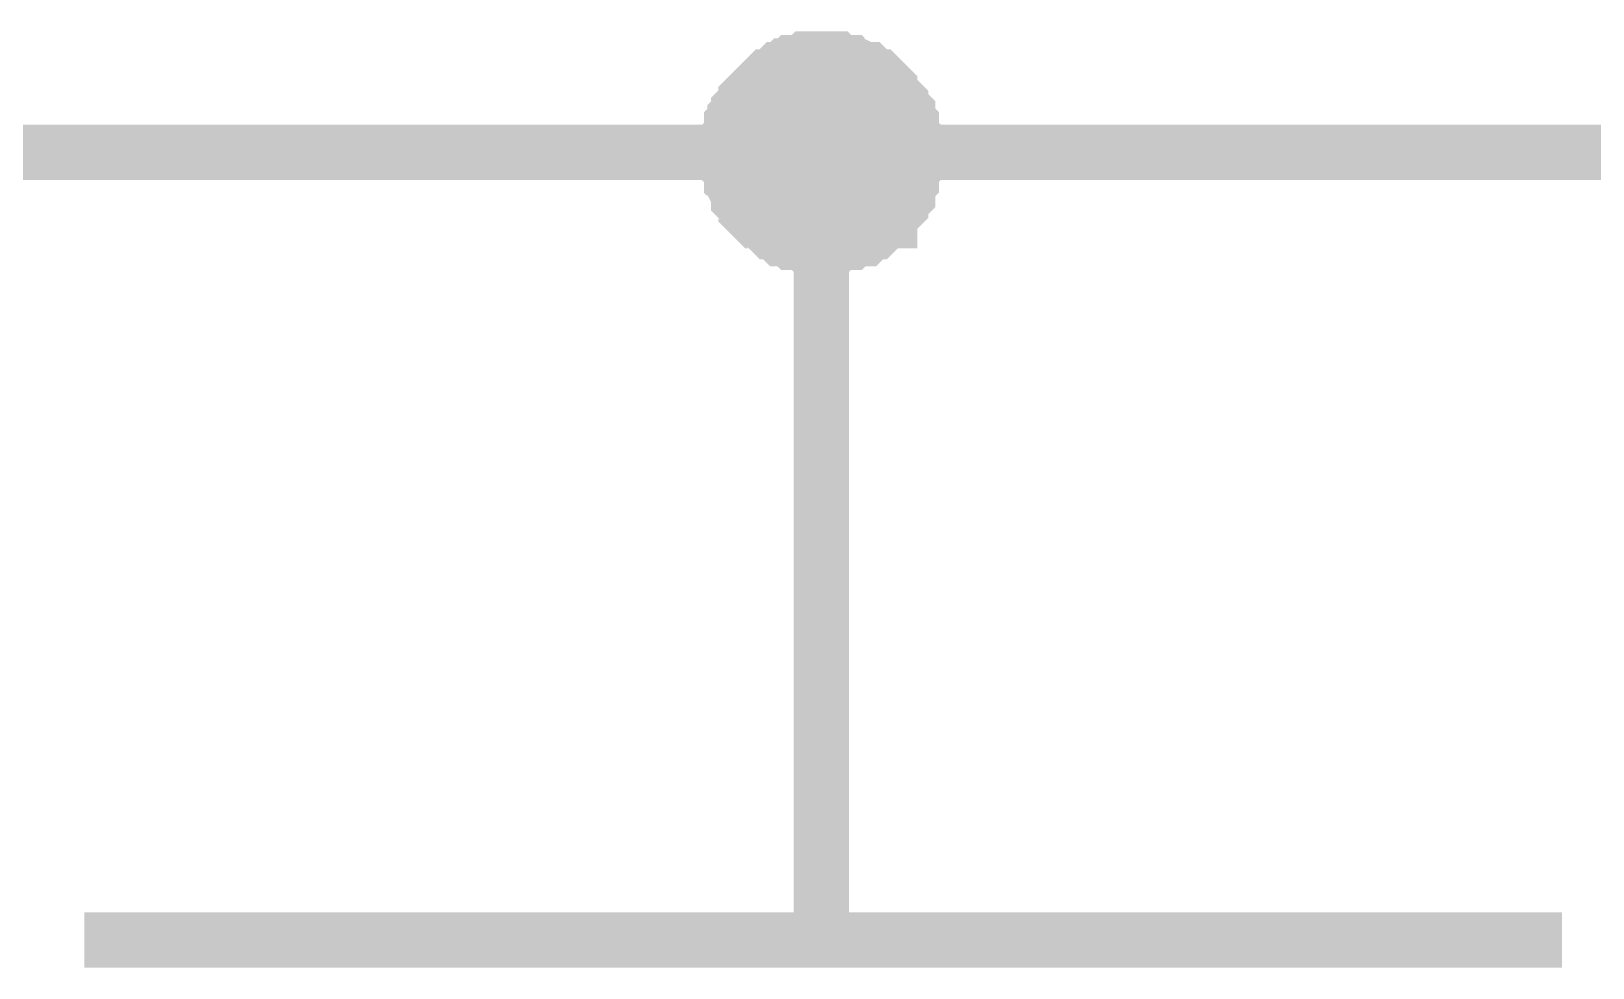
# Model space of a CAD drawing. Header units: millimetres. Extents: x 0 to 567, y 0 to 399.
# Drawn here: x 203.25 to 211.7, y 98.09 to 103.15 of the extents above; entities that cross this region are included whole.
import ezdxf

# ---------------------------------------------------------------- set-up
doc = ezdxf.new("R2010")
doc.units = ezdxf.units.MM
doc.layers.add('Sheet', color=255, linetype='Continuous')

msp = doc.modelspace()

# ---------------------------------------------------------------- linework, layer by layer
at = {"layer": 'Sheet'}
for points, const_width in [([(207.0195, 102.4967), (207.0195, 102.5162), (207.0195, 102.5551), (207.0195, 102.5746), (207.039, 102.594), (207.039, 102.6135), (207.039, 102.6524), (207.0584, 102.6718), (207.0584, 102.6913), (207.0779, 102.7108), (207.0779, 102.7302), (207.0973, 102.7497), (207.1168, 102.7691), (207.1168, 102.7886), (207.1362, 102.808), (207.1557, 102.8275), (207.1751, 102.8469), (207.1946, 102.8664), (207.214, 102.8859), (207.2335, 102.9053), (207.2529, 102.9053), (207.2724, 102.9248), (207.2918, 102.9442), (207.3113, 102.9442), (207.3307, 102.9637), (207.3502, 102.9637), (207.3696, 102.9831), (207.4085, 102.9831), (207.428, 102.9831), (207.4474, 103.0026), (207.4669, 103.0026), (207.5058, 103.0026), (207.5252, 103.0026)], 0.2997), ([(207.0195, 102.4967), (207.0195, 102.5162), (207.0195, 102.5551), (207.0195, 102.5746), (207.039, 102.594), (207.039, 102.6135), (207.039, 102.6524), (207.0584, 102.6718), (207.0584, 102.6913), (207.0779, 102.7108), (207.0779, 102.7302), (207.0973, 102.7497), (207.1168, 102.7691), (207.1168, 102.7886), (207.1362, 102.808), (207.1557, 102.8275), (207.1751, 102.8469), (207.1946, 102.8664), (207.214, 102.8859), (207.2335, 102.9053), (207.2529, 102.9053), (207.2724, 102.9248), (207.2918, 102.9442), (207.3113, 102.9442), (207.3307, 102.9637), (207.3502, 102.9637), (207.3696, 102.9831), (207.4085, 102.9831), (207.428, 102.9831), (207.4474, 103.0026), (207.4669, 103.0026), (207.5058, 103.0026), (207.5252, 103.0026)], 0.2997), ([(207.0195, 102.4967), (207.0195, 102.5162), (207.0195, 102.5551), (207.0195, 102.5746), (207.039, 102.594), (207.039, 102.6135), (207.039, 102.6524), (207.0584, 102.6718), (207.0584, 102.6913), (207.0779, 102.7108), (207.0779, 102.7302), (207.0973, 102.7497), (207.1168, 102.7691), (207.1168, 102.7886), (207.1362, 102.808), (207.1557, 102.8275), (207.1751, 102.8469), (207.1946, 102.8664), (207.214, 102.8859), (207.2335, 102.9053), (207.2529, 102.9053), (207.2724, 102.9248), (207.2918, 102.9442), (207.3113, 102.9442), (207.3307, 102.9637), (207.3502, 102.9637), (207.3696, 102.9831), (207.4085, 102.9831), (207.428, 102.9831), (207.4474, 103.0026), (207.4669, 103.0026), (207.5058, 103.0026), (207.5252, 103.0026)], 0.2997), ([(207.0195, 102.4967), (207.0195, 102.5162), (207.0195, 102.5551), (207.0195, 102.5746), (207.039, 102.594), (207.039, 102.6135), (207.039, 102.6524), (207.0584, 102.6718), (207.0584, 102.6913), (207.0779, 102.7108), (207.0779, 102.7302), (207.0973, 102.7497), (207.1168, 102.7691), (207.1168, 102.7886), (207.1362, 102.808), (207.1557, 102.8275), (207.1751, 102.8469), (207.1946, 102.8664), (207.214, 102.8859), (207.2335, 102.9053), (207.2529, 102.9053), (207.2724, 102.9248), (207.2918, 102.9442), (207.3113, 102.9442), (207.3307, 102.9637), (207.3502, 102.9637), (207.3696, 102.9831), (207.4085, 102.9831), (207.428, 102.9831), (207.4474, 103.0026), (207.4669, 103.0026), (207.5058, 103.0026), (207.5252, 103.0026)], 0.2997), ([(207.0195, 102.4967), (207.0195, 102.5162), (207.0195, 102.5551), (207.0195, 102.5746), (207.039, 102.594), (207.039, 102.6135), (207.039, 102.6524), (207.0584, 102.6718), (207.0584, 102.6913), (207.0779, 102.7108), (207.0779, 102.7302), (207.0973, 102.7497), (207.1168, 102.7691), (207.1168, 102.7886), (207.1362, 102.808), (207.1557, 102.8275), (207.1751, 102.8469), (207.1946, 102.8664), (207.214, 102.8859), (207.2335, 102.9053), (207.2529, 102.9053), (207.2724, 102.9248), (207.2918, 102.9442), (207.3113, 102.9442), (207.3307, 102.9637), (207.3502, 102.9637), (207.3696, 102.9831), (207.4085, 102.9831), (207.428, 102.9831), (207.4474, 103.0026), (207.4669, 103.0026), (207.5058, 103.0026), (207.5252, 103.0026)], 0.2997), ([(207.5252, 103.0026), (207.5252, 103.0026)], 0.2997), ([(207.5252, 103.0026), (207.5447, 103.0026), (207.5836, 103.0026), (207.603, 103.0026), (207.6225, 102.9831), (207.6614, 102.9831), (207.6808, 102.9831), (207.7003, 102.9637), (207.7198, 102.9637), (207.7587, 102.9442), (207.7781, 102.9442), (207.7976, 102.9248), (207.817, 102.9053), (207.8365, 102.9053), (207.8559, 102.8859), (207.8754, 102.8664), (207.8948, 102.8469), (207.8948, 102.8275), (207.9143, 102.808), (207.9337, 102.7886), (207.9532, 102.7691), (207.9532, 102.7497), (207.9726, 102.7302), (207.9921, 102.7108), (207.9921, 102.6913), (207.9921, 102.6718), (208.0115, 102.6524), (208.0115, 102.6135), (208.0115, 102.594), (208.031, 102.5746), (208.031, 102.5551), (208.031, 102.5162), (208.031, 102.4967)], 0.2997), ([(207.5252, 103.0026), (207.5252, 103.0026)], 0.2997), ([(207.5252, 103.0026), (207.5447, 103.0026), (207.5836, 103.0026), (207.603, 103.0026), (207.6225, 102.9831), (207.6614, 102.9831), (207.6808, 102.9831), (207.7003, 102.9637), (207.7198, 102.9637), (207.7587, 102.9442), (207.7781, 102.9442), (207.7976, 102.9248), (207.817, 102.9053), (207.8365, 102.9053), (207.8559, 102.8859), (207.8754, 102.8664), (207.8948, 102.8469), (207.8948, 102.8275), (207.9143, 102.808), (207.9337, 102.7886), (207.9532, 102.7691), (207.9532, 102.7497), (207.9726, 102.7302), (207.9921, 102.7108), (207.9921, 102.6913), (207.9921, 102.6718), (208.0115, 102.6524), (208.0115, 102.6135), (208.0115, 102.594), (208.031, 102.5746), (208.031, 102.5551), (208.031, 102.5162), (208.031, 102.4967)], 0.2997), ([(207.5252, 103.0026), (207.5252, 103.0026)], 0.2997), ([(207.5252, 103.0026), (207.5447, 103.0026), (207.5836, 103.0026), (207.603, 103.0026), (207.6225, 102.9831), (207.6614, 102.9831), (207.6808, 102.9831), (207.7003, 102.9637), (207.7198, 102.9637), (207.7587, 102.9442), (207.7781, 102.9442), (207.7976, 102.9248), (207.817, 102.9053), (207.8365, 102.9053), (207.8559, 102.8859), (207.8754, 102.8664), (207.8948, 102.8469), (207.8948, 102.8275), (207.9143, 102.808), (207.9337, 102.7886), (207.9532, 102.7691), (207.9532, 102.7497), (207.9726, 102.7302), (207.9921, 102.7108), (207.9921, 102.6913), (207.9921, 102.6718), (208.0115, 102.6524), (208.0115, 102.6135), (208.0115, 102.594), (208.031, 102.5746), (208.031, 102.5551), (208.031, 102.5162), (208.031, 102.4967)], 0.2997), ([(207.5252, 103.0026), (207.5252, 103.0026)], 0.2997), ([(207.5252, 103.0026), (207.5447, 103.0026), (207.5836, 103.0026), (207.603, 103.0026), (207.6225, 102.9831), (207.6614, 102.9831), (207.6808, 102.9831), (207.7003, 102.9637), (207.7198, 102.9637), (207.7587, 102.9442), (207.7781, 102.9442), (207.7976, 102.9248), (207.817, 102.9053), (207.8365, 102.9053), (207.8559, 102.8859), (207.8754, 102.8664), (207.8948, 102.8469), (207.8948, 102.8275), (207.9143, 102.808), (207.9337, 102.7886), (207.9532, 102.7691), (207.9532, 102.7497), (207.9726, 102.7302), (207.9921, 102.7108), (207.9921, 102.6913), (207.9921, 102.6718), (208.0115, 102.6524), (208.0115, 102.6135), (208.0115, 102.594), (208.031, 102.5746), (208.031, 102.5551), (208.031, 102.5162), (208.031, 102.4967)], 0.2997), ([(207.5252, 103.0026), (207.5252, 103.0026)], 0.2997), ([(207.5252, 103.0026), (207.5447, 103.0026), (207.5836, 103.0026), (207.603, 103.0026), (207.6225, 102.9831), (207.6614, 102.9831), (207.6808, 102.9831), (207.7003, 102.9637), (207.7198, 102.9637), (207.7587, 102.9442), (207.7781, 102.9442), (207.7976, 102.9248), (207.817, 102.9053), (207.8365, 102.9053), (207.8559, 102.8859), (207.8754, 102.8664), (207.8948, 102.8469), (207.8948, 102.8275), (207.9143, 102.808), (207.9337, 102.7886), (207.9532, 102.7691), (207.9532, 102.7497), (207.9726, 102.7302), (207.9921, 102.7108), (207.9921, 102.6913), (207.9921, 102.6718), (208.0115, 102.6524), (208.0115, 102.6135), (208.0115, 102.594), (208.031, 102.5746), (208.031, 102.5551), (208.031, 102.5162), (208.031, 102.4967)], 0.2997), ([(207.0195, 102.4967), (207.0195, 102.5162), (207.0195, 102.5551), (207.0195, 102.5746), (207.039, 102.594), (207.039, 102.6135), (207.039, 102.6524), (207.0584, 102.6718), (207.0584, 102.6913), (207.0779, 102.7108), (207.0779, 102.7302), (207.0973, 102.7497), (207.1168, 102.7691), (207.1168, 102.7886), (207.1362, 102.808), (207.1557, 102.8275), (207.1751, 102.8469), (207.1946, 102.8664), (207.214, 102.8859), (207.2335, 102.9053), (207.2529, 102.9053), (207.2724, 102.9248), (207.2918, 102.9442), (207.3113, 102.9442), (207.3307, 102.9637), (207.3502, 102.9637), (207.3696, 102.9831), (207.4085, 102.9831), (207.428, 102.9831), (207.4474, 103.0026), (207.4669, 103.0026), (207.5058, 103.0026), (207.5252, 103.0026)], 0.0991), ([(207.0195, 102.4967), (207.0195, 102.5162), (207.0195, 102.5551), (207.0195, 102.5746), (207.039, 102.594), (207.039, 102.6135), (207.039, 102.6524), (207.0584, 102.6718), (207.0584, 102.6913), (207.0779, 102.7108), (207.0779, 102.7302), (207.0973, 102.7497), (207.1168, 102.7691), (207.1168, 102.7886), (207.1362, 102.808), (207.1557, 102.8275), (207.1751, 102.8469), (207.1946, 102.8664), (207.214, 102.8859), (207.2335, 102.9053), (207.2529, 102.9053), (207.2724, 102.9248), (207.2918, 102.9442), (207.3113, 102.9442), (207.3307, 102.9637), (207.3502, 102.9637), (207.3696, 102.9831), (207.4085, 102.9831), (207.428, 102.9831), (207.4474, 103.0026), (207.4669, 103.0026), (207.5058, 103.0026), (207.5252, 103.0026)], 0.0991), ([(207.0195, 102.4967), (207.0195, 102.5162), (207.0195, 102.5551), (207.0195, 102.5746), (207.039, 102.594), (207.039, 102.6135), (207.039, 102.6524), (207.0584, 102.6718), (207.0584, 102.6913), (207.0779, 102.7108), (207.0779, 102.7302), (207.0973, 102.7497), (207.1168, 102.7691), (207.1168, 102.7886), (207.1362, 102.808), (207.1557, 102.8275), (207.1751, 102.8469), (207.1946, 102.8664), (207.214, 102.8859), (207.2335, 102.9053), (207.2529, 102.9053), (207.2724, 102.9248), (207.2918, 102.9442), (207.3113, 102.9442), (207.3307, 102.9637), (207.3502, 102.9637), (207.3696, 102.9831), (207.4085, 102.9831), (207.428, 102.9831), (207.4474, 103.0026), (207.4669, 103.0026), (207.5058, 103.0026), (207.5252, 103.0026)], 0.0991), ([(207.0195, 102.4967), (207.0195, 102.5162), (207.0195, 102.5551), (207.0195, 102.5746), (207.039, 102.594), (207.039, 102.6135), (207.039, 102.6524), (207.0584, 102.6718), (207.0584, 102.6913), (207.0779, 102.7108), (207.0779, 102.7302), (207.0973, 102.7497), (207.1168, 102.7691), (207.1168, 102.7886), (207.1362, 102.808), (207.1557, 102.8275), (207.1751, 102.8469), (207.1946, 102.8664), (207.214, 102.8859), (207.2335, 102.9053), (207.2529, 102.9053), (207.2724, 102.9248), (207.2918, 102.9442), (207.3113, 102.9442), (207.3307, 102.9637), (207.3502, 102.9637), (207.3696, 102.9831), (207.4085, 102.9831), (207.428, 102.9831), (207.4474, 103.0026), (207.4669, 103.0026), (207.5058, 103.0026), (207.5252, 103.0026)], 0.0991), ([(207.0195, 102.4967), (207.0195, 102.5162), (207.0195, 102.5551), (207.0195, 102.5746), (207.039, 102.594), (207.039, 102.6135), (207.039, 102.6524), (207.0584, 102.6718), (207.0584, 102.6913), (207.0779, 102.7108), (207.0779, 102.7302), (207.0973, 102.7497), (207.1168, 102.7691), (207.1168, 102.7886), (207.1362, 102.808), (207.1557, 102.8275), (207.1751, 102.8469), (207.1946, 102.8664), (207.214, 102.8859), (207.2335, 102.9053), (207.2529, 102.9053), (207.2724, 102.9248), (207.2918, 102.9442), (207.3113, 102.9442), (207.3307, 102.9637), (207.3502, 102.9637), (207.3696, 102.9831), (207.4085, 102.9831), (207.428, 102.9831), (207.4474, 103.0026), (207.4669, 103.0026), (207.5058, 103.0026), (207.5252, 103.0026)], 0.0991), ([(207.5252, 103.0026), (207.5252, 103.0026)], 0.0991), ([(207.5252, 103.0026), (207.5447, 103.0026), (207.5836, 103.0026), (207.603, 103.0026), (207.6225, 102.9831), (207.6614, 102.9831), (207.6808, 102.9831), (207.7003, 102.9637), (207.7198, 102.9637), (207.7587, 102.9442), (207.7781, 102.9442), (207.7976, 102.9248), (207.817, 102.9053), (207.8365, 102.9053), (207.8559, 102.8859), (207.8754, 102.8664), (207.8948, 102.8469), (207.8948, 102.8275), (207.9143, 102.808), (207.9337, 102.7886), (207.9532, 102.7691), (207.9532, 102.7497), (207.9726, 102.7302), (207.9921, 102.7108), (207.9921, 102.6913), (207.9921, 102.6718), (208.0115, 102.6524), (208.0115, 102.6135), (208.0115, 102.594), (208.031, 102.5746), (208.031, 102.5551), (208.031, 102.5162), (208.031, 102.4967)], 0.0991), ([(207.5252, 103.0026), (207.5252, 103.0026)], 0.0991), ([(207.5252, 103.0026), (207.5447, 103.0026), (207.5836, 103.0026), (207.603, 103.0026), (207.6225, 102.9831), (207.6614, 102.9831), (207.6808, 102.9831), (207.7003, 102.9637), (207.7198, 102.9637), (207.7587, 102.9442), (207.7781, 102.9442), (207.7976, 102.9248), (207.817, 102.9053), (207.8365, 102.9053), (207.8559, 102.8859), (207.8754, 102.8664), (207.8948, 102.8469), (207.8948, 102.8275), (207.9143, 102.808), (207.9337, 102.7886), (207.9532, 102.7691), (207.9532, 102.7497), (207.9726, 102.7302), (207.9921, 102.7108), (207.9921, 102.6913), (207.9921, 102.6718), (208.0115, 102.6524), (208.0115, 102.6135), (208.0115, 102.594), (208.031, 102.5746), (208.031, 102.5551), (208.031, 102.5162), (208.031, 102.4967)], 0.0991), ([(207.5252, 103.0026), (207.5252, 103.0026)], 0.0991), ([(207.5252, 103.0026), (207.5447, 103.0026), (207.5836, 103.0026), (207.603, 103.0026), (207.6225, 102.9831), (207.6614, 102.9831), (207.6808, 102.9831), (207.7003, 102.9637), (207.7198, 102.9637), (207.7587, 102.9442), (207.7781, 102.9442), (207.7976, 102.9248), (207.817, 102.9053), (207.8365, 102.9053), (207.8559, 102.8859), (207.8754, 102.8664), (207.8948, 102.8469), (207.8948, 102.8275), (207.9143, 102.808), (207.9337, 102.7886), (207.9532, 102.7691), (207.9532, 102.7497), (207.9726, 102.7302), (207.9921, 102.7108), (207.9921, 102.6913), (207.9921, 102.6718), (208.0115, 102.6524), (208.0115, 102.6135), (208.0115, 102.594), (208.031, 102.5746), (208.031, 102.5551), (208.031, 102.5162), (208.031, 102.4967)], 0.0991), ([(207.5252, 103.0026), (207.5252, 103.0026)], 0.0991), ([(207.5252, 103.0026), (207.5447, 103.0026), (207.5836, 103.0026), (207.603, 103.0026), (207.6225, 102.9831), (207.6614, 102.9831), (207.6808, 102.9831), (207.7003, 102.9637), (207.7198, 102.9637), (207.7587, 102.9442), (207.7781, 102.9442), (207.7976, 102.9248), (207.817, 102.9053), (207.8365, 102.9053), (207.8559, 102.8859), (207.8754, 102.8664), (207.8948, 102.8469), (207.8948, 102.8275), (207.9143, 102.808), (207.9337, 102.7886), (207.9532, 102.7691), (207.9532, 102.7497), (207.9726, 102.7302), (207.9921, 102.7108), (207.9921, 102.6913), (207.9921, 102.6718), (208.0115, 102.6524), (208.0115, 102.6135), (208.0115, 102.594), (208.031, 102.5746), (208.031, 102.5551), (208.031, 102.5162), (208.031, 102.4967)], 0.0991), ([(207.5252, 103.0026), (207.5252, 103.0026)], 0.0991), ([(207.5252, 103.0026), (207.5447, 103.0026), (207.5836, 103.0026), (207.603, 103.0026), (207.6225, 102.9831), (207.6614, 102.9831), (207.6808, 102.9831), (207.7003, 102.9637), (207.7198, 102.9637), (207.7587, 102.9442), (207.7781, 102.9442), (207.7976, 102.9248), (207.817, 102.9053), (207.8365, 102.9053), (207.8559, 102.8859), (207.8754, 102.8664), (207.8948, 102.8469), (207.8948, 102.8275), (207.9143, 102.808), (207.9337, 102.7886), (207.9532, 102.7691), (207.9532, 102.7497), (207.9726, 102.7302), (207.9921, 102.7108), (207.9921, 102.6913), (207.9921, 102.6718), (208.0115, 102.6524), (208.0115, 102.6135), (208.0115, 102.594), (208.031, 102.5746), (208.031, 102.5551), (208.031, 102.5162), (208.031, 102.4967)], 0.0991), ([(197.5273, 102.4967), (207.5252, 102.4967), (215.0334, 102.4967)], 0.2997), ([(207.5252, 101.9909), (207.5058, 101.9909), (207.4669, 101.9909), (207.4474, 101.9909), (207.428, 102.0103), (207.4085, 102.0103), (207.3696, 102.0103), (207.3502, 102.0298), (207.3307, 102.0298), (207.3113, 102.0298), (207.2918, 102.0492), (207.2724, 102.0687), (207.2529, 102.0687), (207.2335, 102.0881), (207.214, 102.1076), (207.1946, 102.1271), (207.1751, 102.1271), (207.1557, 102.1465), (207.1362, 102.166), (207.1168, 102.1854), (207.1168, 102.2049), (207.0973, 102.2243), (207.0779, 102.2438), (207.0779, 102.2633), (207.0584, 102.3022), (207.0584, 102.3216), (207.039, 102.3411), (207.039, 102.3605), (207.039, 102.3995), (207.0195, 102.4189), (207.0195, 102.4384), (207.0195, 102.4773), (207.0195, 102.4967)], 0.2997), ([(207.0195, 102.4967), (207.0195, 102.4967)], 0.2997), ([(207.5252, 101.9909), (207.5058, 101.9909), (207.4669, 101.9909), (207.4474, 101.9909), (207.428, 102.0103), (207.4085, 102.0103), (207.3696, 102.0103), (207.3502, 102.0298), (207.3307, 102.0298), (207.3113, 102.0298), (207.2918, 102.0492), (207.2724, 102.0687), (207.2529, 102.0687), (207.2335, 102.0881), (207.214, 102.1076), (207.1946, 102.1271), (207.1751, 102.1271), (207.1557, 102.1465), (207.1362, 102.166), (207.1168, 102.1854), (207.1168, 102.2049), (207.0973, 102.2243), (207.0779, 102.2438), (207.0779, 102.2633), (207.0584, 102.3022), (207.0584, 102.3216), (207.039, 102.3411), (207.039, 102.3605), (207.039, 102.3995), (207.0195, 102.4189), (207.0195, 102.4384), (207.0195, 102.4773), (207.0195, 102.4967)], 0.2997), ([(207.0195, 102.4967), (207.0195, 102.4967)], 0.2997), ([(207.5252, 101.9909), (207.5058, 101.9909), (207.4669, 101.9909), (207.4474, 101.9909), (207.428, 102.0103), (207.4085, 102.0103), (207.3696, 102.0103), (207.3502, 102.0298), (207.3307, 102.0298), (207.3113, 102.0298), (207.2918, 102.0492), (207.2724, 102.0687), (207.2529, 102.0687), (207.2335, 102.0881), (207.214, 102.1076), (207.1946, 102.1271), (207.1751, 102.1271), (207.1557, 102.1465), (207.1362, 102.166), (207.1168, 102.1854), (207.1168, 102.2049), (207.0973, 102.2243), (207.0779, 102.2438), (207.0779, 102.2633), (207.0584, 102.3022), (207.0584, 102.3216), (207.039, 102.3411), (207.039, 102.3605), (207.039, 102.3995), (207.0195, 102.4189), (207.0195, 102.4384), (207.0195, 102.4773), (207.0195, 102.4967)], 0.2997), ([(207.0195, 102.4967), (207.0195, 102.4967)], 0.2997), ([(207.5252, 101.9909), (207.5058, 101.9909), (207.4669, 101.9909), (207.4474, 101.9909), (207.428, 102.0103), (207.4085, 102.0103), (207.3696, 102.0103), (207.3502, 102.0298), (207.3307, 102.0298), (207.3113, 102.0298), (207.2918, 102.0492), (207.2724, 102.0687), (207.2529, 102.0687), (207.2335, 102.0881), (207.214, 102.1076), (207.1946, 102.1271), (207.1751, 102.1271), (207.1557, 102.1465), (207.1362, 102.166), (207.1168, 102.1854), (207.1168, 102.2049), (207.0973, 102.2243), (207.0779, 102.2438), (207.0779, 102.2633), (207.0584, 102.3022), (207.0584, 102.3216), (207.039, 102.3411), (207.039, 102.3605), (207.039, 102.3995), (207.0195, 102.4189), (207.0195, 102.4384), (207.0195, 102.4773), (207.0195, 102.4967)], 0.2997), ([(207.0195, 102.4967), (207.0195, 102.4967)], 0.2997), ([(207.5252, 101.9909), (207.5058, 101.9909), (207.4669, 101.9909), (207.4474, 101.9909), (207.428, 102.0103), (207.4085, 102.0103), (207.3696, 102.0103), (207.3502, 102.0298), (207.3307, 102.0298), (207.3113, 102.0298), (207.2918, 102.0492), (207.2724, 102.0687), (207.2529, 102.0687), (207.2335, 102.0881), (207.214, 102.1076), (207.1946, 102.1271), (207.1751, 102.1271), (207.1557, 102.1465), (207.1362, 102.166), (207.1168, 102.1854), (207.1168, 102.2049), (207.0973, 102.2243), (207.0779, 102.2438), (207.0779, 102.2633), (207.0584, 102.3022), (207.0584, 102.3216), (207.039, 102.3411), (207.039, 102.3605), (207.039, 102.3995), (207.0195, 102.4189), (207.0195, 102.4384), (207.0195, 102.4773), (207.0195, 102.4967)], 0.2997), ([(207.0195, 102.4967), (207.0195, 102.4967)], 0.2997), ([(208.031, 102.4967), (208.031, 102.4773), (208.031, 102.4384), (208.031, 102.4189), (208.0115, 102.3995), (208.0115, 102.3605), (208.0115, 102.3411), (207.9921, 102.3216), (207.9921, 102.3022), (207.9921, 102.2633), (207.9726, 102.2438), (207.9532, 102.2243), (207.9532, 102.2049), (207.9337, 102.1854), (207.9143, 102.166), (207.8948, 102.1465), (207.8948, 102.1271), (207.8754, 102.1271), (207.8559, 102.1076), (207.8365, 102.0881), (207.817, 102.0687), (207.7976, 102.0687), (207.7781, 102.0492), (207.7587, 102.0298), (207.7198, 102.0298), (207.7003, 102.0298), (207.6808, 102.0103), (207.6614, 102.0103), (207.6225, 102.0103), (207.603, 101.9909), (207.5836, 101.9909), (207.5447, 101.9909), (207.5252, 101.9909)], 0.2997), ([(207.5252, 98.2358), (207.5252, 102.4967)], 0.2997), ([(208.031, 102.4967), (208.031, 102.4773), (208.031, 102.4384), (208.031, 102.4189), (208.0115, 102.3995), (208.0115, 102.3605), (208.0115, 102.3411), (207.9921, 102.3216), (207.9921, 102.3022), (207.9921, 102.2633), (207.9726, 102.2438), (207.9532, 102.2243), (207.9532, 102.2049), (207.9337, 102.1854), (207.9143, 102.166), (207.8948, 102.1465), (207.8948, 102.1271), (207.8754, 102.1271), (207.8559, 102.1076), (207.8365, 102.0881), (207.817, 102.0687), (207.7976, 102.0687), (207.7781, 102.0492), (207.7587, 102.0298), (207.7198, 102.0298), (207.7003, 102.0298), (207.6808, 102.0103), (207.6614, 102.0103), (207.6225, 102.0103), (207.603, 101.9909), (207.5836, 101.9909), (207.5447, 101.9909), (207.5252, 101.9909)], 0.2997), ([(208.031, 102.4967), (208.031, 102.4773), (208.031, 102.4384), (208.031, 102.4189), (208.0115, 102.3995), (208.0115, 102.3605), (208.0115, 102.3411), (207.9921, 102.3216), (207.9921, 102.3022), (207.9921, 102.2633), (207.9726, 102.2438), (207.9532, 102.2243), (207.9532, 102.2049), (207.9337, 102.1854), (207.9143, 102.166), (207.8948, 102.1465), (207.8948, 102.1271), (207.8754, 102.1271), (207.8559, 102.1076), (207.8365, 102.0881), (207.817, 102.0687), (207.7976, 102.0687), (207.7781, 102.0492), (207.7587, 102.0298), (207.7198, 102.0298), (207.7003, 102.0298), (207.6808, 102.0103), (207.6614, 102.0103), (207.6225, 102.0103), (207.603, 101.9909), (207.5836, 101.9909), (207.5447, 101.9909), (207.5252, 101.9909)], 0.2997), ([(208.031, 102.4967), (208.031, 102.4773), (208.031, 102.4384), (208.031, 102.4189), (208.0115, 102.3995), (208.0115, 102.3605), (208.0115, 102.3411), (207.9921, 102.3216), (207.9921, 102.3022), (207.9921, 102.2633), (207.9726, 102.2438), (207.9532, 102.2243), (207.9532, 102.2049), (207.9337, 102.1854), (207.9143, 102.166), (207.8948, 102.1465), (207.8948, 102.1271), (207.8754, 102.1271), (207.8559, 102.1076), (207.8365, 102.0881), (207.817, 102.0687), (207.7976, 102.0687), (207.7781, 102.0492), (207.7587, 102.0298), (207.7198, 102.0298), (207.7003, 102.0298), (207.6808, 102.0103), (207.6614, 102.0103), (207.6225, 102.0103), (207.603, 101.9909), (207.5836, 101.9909), (207.5447, 101.9909), (207.5252, 101.9909)], 0.2997), ([(208.031, 102.4967), (208.031, 102.4773), (208.031, 102.4384), (208.031, 102.4189), (208.0115, 102.3995), (208.0115, 102.3605), (208.0115, 102.3411), (207.9921, 102.3216), (207.9921, 102.3022), (207.9921, 102.2633), (207.9726, 102.2438), (207.9532, 102.2243), (207.9532, 102.2049), (207.9337, 102.1854), (207.9143, 102.166), (207.8948, 102.1465), (207.8948, 102.1271), (207.8754, 102.1271), (207.8559, 102.1076), (207.8365, 102.0881), (207.817, 102.0687), (207.7976, 102.0687), (207.7781, 102.0492), (207.7587, 102.0298), (207.7198, 102.0298), (207.7003, 102.0298), (207.6808, 102.0103), (207.6614, 102.0103), (207.6225, 102.0103), (207.603, 101.9909), (207.5836, 101.9909), (207.5447, 101.9909), (207.5252, 101.9909)], 0.2997), ([(208.031, 102.4967), (208.031, 102.4967), (208.031, 102.4967), (208.031, 102.4967), (208.031, 102.4967), (208.031, 102.4967), (208.031, 102.4967), (208.031, 102.4967), (208.031, 102.4967), (208.031, 102.4967), (208.031, 102.4967), (208.031, 102.4967), (208.031, 102.4967), (208.031, 102.4967), (208.031, 102.4967), (208.031, 102.4967), (208.031, 102.4967), (208.031, 102.4967), (208.031, 102.4967), (208.031, 102.4967), (208.031, 102.4967), (208.031, 102.4967), (208.031, 102.4967), (208.031, 102.4967), (208.031, 102.4967), (208.031, 102.4967), (208.031, 102.4967), (208.031, 102.4967), (208.031, 102.4967), (208.031, 102.4967), (208.031, 102.4967), (208.031, 102.4967), (208.031, 102.4967)], 0.2997), ([(208.031, 102.4967), (208.031, 102.4967)], 0.2997), ([(208.031, 102.4967), (208.031, 102.4967), (208.031, 102.4967), (208.031, 102.4967), (208.031, 102.4967), (208.031, 102.4967), (208.031, 102.4967), (208.031, 102.4967), (208.031, 102.4967), (208.031, 102.4967), (208.031, 102.4967), (208.031, 102.4967), (208.031, 102.4967), (208.031, 102.4967), (208.031, 102.4967), (208.031, 102.4967), (208.031, 102.4967), (208.031, 102.4967), (208.031, 102.4967), (208.031, 102.4967), (208.031, 102.4967), (208.031, 102.4967), (208.031, 102.4967), (208.031, 102.4967), (208.031, 102.4967), (208.031, 102.4967), (208.031, 102.4967), (208.031, 102.4967), (208.031, 102.4967), (208.031, 102.4967), (208.031, 102.4967), (208.031, 102.4967), (208.031, 102.4967)], 0.2997), ([(208.031, 102.4967), (208.031, 102.4967)], 0.2997), ([(208.031, 102.4967), (208.031, 102.4967), (208.031, 102.4967), (208.031, 102.4967), (208.031, 102.4967), (208.031, 102.4967), (208.031, 102.4967), (208.031, 102.4967), (208.031, 102.4967), (208.031, 102.4967), (208.031, 102.4967), (208.031, 102.4967), (208.031, 102.4967), (208.031, 102.4967), (208.031, 102.4967), (208.031, 102.4967), (208.031, 102.4967), (208.031, 102.4967), (208.031, 102.4967), (208.031, 102.4967), (208.031, 102.4967), (208.031, 102.4967), (208.031, 102.4967), (208.031, 102.4967), (208.031, 102.4967), (208.031, 102.4967), (208.031, 102.4967), (208.031, 102.4967), (208.031, 102.4967), (208.031, 102.4967), (208.031, 102.4967), (208.031, 102.4967), (208.031, 102.4967)], 0.2997), ([(208.031, 102.4967), (208.031, 102.4967)], 0.2997), ([(208.031, 102.4967), (208.031, 102.4967), (208.031, 102.4967), (208.031, 102.4967), (208.031, 102.4967), (208.031, 102.4967), (208.031, 102.4967), (208.031, 102.4967), (208.031, 102.4967), (208.031, 102.4967), (208.031, 102.4967), (208.031, 102.4967), (208.031, 102.4967), (208.031, 102.4967), (208.031, 102.4967), (208.031, 102.4967), (208.031, 102.4967), (208.031, 102.4967), (208.031, 102.4967), (208.031, 102.4967), (208.031, 102.4967), (208.031, 102.4967), (208.031, 102.4967), (208.031, 102.4967), (208.031, 102.4967), (208.031, 102.4967), (208.031, 102.4967), (208.031, 102.4967), (208.031, 102.4967), (208.031, 102.4967), (208.031, 102.4967), (208.031, 102.4967), (208.031, 102.4967)], 0.2997), ([(208.031, 102.4967), (208.031, 102.4967)], 0.2997), ([(208.031, 102.4967), (208.031, 102.4967), (208.031, 102.4967), (208.031, 102.4967), (208.031, 102.4967), (208.031, 102.4967), (208.031, 102.4967), (208.031, 102.4967), (208.031, 102.4967), (208.031, 102.4967), (208.031, 102.4967), (208.031, 102.4967), (208.031, 102.4967), (208.031, 102.4967), (208.031, 102.4967), (208.031, 102.4967), (208.031, 102.4967), (208.031, 102.4967), (208.031, 102.4967), (208.031, 102.4967), (208.031, 102.4967), (208.031, 102.4967), (208.031, 102.4967), (208.031, 102.4967), (208.031, 102.4967), (208.031, 102.4967), (208.031, 102.4967), (208.031, 102.4967), (208.031, 102.4967), (208.031, 102.4967), (208.031, 102.4967), (208.031, 102.4967), (208.031, 102.4967)], 0.2997), ([(208.031, 102.4967), (208.031, 102.4967)], 0.2997), ([(207.5252, 101.9909), (207.5058, 101.9909), (207.4669, 101.9909), (207.4474, 101.9909), (207.428, 102.0103), (207.4085, 102.0103), (207.3696, 102.0103), (207.3502, 102.0298), (207.3307, 102.0298), (207.3113, 102.0298), (207.2918, 102.0492), (207.2724, 102.0687), (207.2529, 102.0687), (207.2335, 102.0881), (207.214, 102.1076), (207.1946, 102.1271), (207.1751, 102.1271), (207.1557, 102.1465), (207.1362, 102.166), (207.1168, 102.1854), (207.1168, 102.2049), (207.0973, 102.2243), (207.0779, 102.2438), (207.0779, 102.2633), (207.0584, 102.3022), (207.0584, 102.3216), (207.039, 102.3411), (207.039, 102.3605), (207.039, 102.3995), (207.0195, 102.4189), (207.0195, 102.4384), (207.0195, 102.4773), (207.0195, 102.4967)], 0.0991), ([(207.0195, 102.4967), (207.0195, 102.4967)], 0.0991), ([(207.5252, 101.9909), (207.5058, 101.9909), (207.4669, 101.9909), (207.4474, 101.9909), (207.428, 102.0103), (207.4085, 102.0103), (207.3696, 102.0103), (207.3502, 102.0298), (207.3307, 102.0298), (207.3113, 102.0298), (207.2918, 102.0492), (207.2724, 102.0687), (207.2529, 102.0687), (207.2335, 102.0881), (207.214, 102.1076), (207.1946, 102.1271), (207.1751, 102.1271), (207.1557, 102.1465), (207.1362, 102.166), (207.1168, 102.1854), (207.1168, 102.2049), (207.0973, 102.2243), (207.0779, 102.2438), (207.0779, 102.2633), (207.0584, 102.3022), (207.0584, 102.3216), (207.039, 102.3411), (207.039, 102.3605), (207.039, 102.3995), (207.0195, 102.4189), (207.0195, 102.4384), (207.0195, 102.4773), (207.0195, 102.4967)], 0.0991), ([(207.0195, 102.4967), (207.0195, 102.4967)], 0.0991), ([(207.5252, 101.9909), (207.5058, 101.9909), (207.4669, 101.9909), (207.4474, 101.9909), (207.428, 102.0103), (207.4085, 102.0103), (207.3696, 102.0103), (207.3502, 102.0298), (207.3307, 102.0298), (207.3113, 102.0298), (207.2918, 102.0492), (207.2724, 102.0687), (207.2529, 102.0687), (207.2335, 102.0881), (207.214, 102.1076), (207.1946, 102.1271), (207.1751, 102.1271), (207.1557, 102.1465), (207.1362, 102.166), (207.1168, 102.1854), (207.1168, 102.2049), (207.0973, 102.2243), (207.0779, 102.2438), (207.0779, 102.2633), (207.0584, 102.3022), (207.0584, 102.3216), (207.039, 102.3411), (207.039, 102.3605), (207.039, 102.3995), (207.0195, 102.4189), (207.0195, 102.4384), (207.0195, 102.4773), (207.0195, 102.4967)], 0.0991), ([(207.0195, 102.4967), (207.0195, 102.4967)], 0.0991), ([(207.5252, 101.9909), (207.5058, 101.9909), (207.4669, 101.9909), (207.4474, 101.9909), (207.428, 102.0103), (207.4085, 102.0103), (207.3696, 102.0103), (207.3502, 102.0298), (207.3307, 102.0298), (207.3113, 102.0298), (207.2918, 102.0492), (207.2724, 102.0687), (207.2529, 102.0687), (207.2335, 102.0881), (207.214, 102.1076), (207.1946, 102.1271), (207.1751, 102.1271), (207.1557, 102.1465), (207.1362, 102.166), (207.1168, 102.1854), (207.1168, 102.2049), (207.0973, 102.2243), (207.0779, 102.2438), (207.0779, 102.2633), (207.0584, 102.3022), (207.0584, 102.3216), (207.039, 102.3411), (207.039, 102.3605), (207.039, 102.3995), (207.0195, 102.4189), (207.0195, 102.4384), (207.0195, 102.4773), (207.0195, 102.4967)], 0.0991), ([(207.0195, 102.4967), (207.0195, 102.4967)], 0.0991), ([(207.5252, 101.9909), (207.5058, 101.9909), (207.4669, 101.9909), (207.4474, 101.9909), (207.428, 102.0103), (207.4085, 102.0103), (207.3696, 102.0103), (207.3502, 102.0298), (207.3307, 102.0298), (207.3113, 102.0298), (207.2918, 102.0492), (207.2724, 102.0687), (207.2529, 102.0687), (207.2335, 102.0881), (207.214, 102.1076), (207.1946, 102.1271), (207.1751, 102.1271), (207.1557, 102.1465), (207.1362, 102.166), (207.1168, 102.1854), (207.1168, 102.2049), (207.0973, 102.2243), (207.0779, 102.2438), (207.0779, 102.2633), (207.0584, 102.3022), (207.0584, 102.3216), (207.039, 102.3411), (207.039, 102.3605), (207.039, 102.3995), (207.0195, 102.4189), (207.0195, 102.4384), (207.0195, 102.4773), (207.0195, 102.4967)], 0.0991), ([(207.0195, 102.4967), (207.0195, 102.4967)], 0.0991), ([(208.031, 102.4967), (208.031, 102.4773), (208.031, 102.4384), (208.031, 102.4189), (208.0115, 102.3995), (208.0115, 102.3605), (208.0115, 102.3411), (207.9921, 102.3216), (207.9921, 102.3022), (207.9921, 102.2633), (207.9726, 102.2438), (207.9532, 102.2243), (207.9532, 102.2049), (207.9337, 102.1854), (207.9143, 102.166), (207.8948, 102.1465), (207.8948, 102.1271), (207.8754, 102.1271), (207.8559, 102.1076), (207.8365, 102.0881), (207.817, 102.0687), (207.7976, 102.0687), (207.7781, 102.0492), (207.7587, 102.0298), (207.7198, 102.0298), (207.7003, 102.0298), (207.6808, 102.0103), (207.6614, 102.0103), (207.6225, 102.0103), (207.603, 101.9909), (207.5836, 101.9909), (207.5447, 101.9909), (207.5252, 101.9909)], 0.0991), ([(208.031, 102.4967), (208.031, 102.4773), (208.031, 102.4384), (208.031, 102.4189), (208.0115, 102.3995), (208.0115, 102.3605), (208.0115, 102.3411), (207.9921, 102.3216), (207.9921, 102.3022), (207.9921, 102.2633), (207.9726, 102.2438), (207.9532, 102.2243), (207.9532, 102.2049), (207.9337, 102.1854), (207.9143, 102.166), (207.8948, 102.1465), (207.8948, 102.1271), (207.8754, 102.1271), (207.8559, 102.1076), (207.8365, 102.0881), (207.817, 102.0687), (207.7976, 102.0687), (207.7781, 102.0492), (207.7587, 102.0298), (207.7198, 102.0298), (207.7003, 102.0298), (207.6808, 102.0103), (207.6614, 102.0103), (207.6225, 102.0103), (207.603, 101.9909), (207.5836, 101.9909), (207.5447, 101.9909), (207.5252, 101.9909)], 0.0991), ([(208.031, 102.4967), (208.031, 102.4773), (208.031, 102.4384), (208.031, 102.4189), (208.0115, 102.3995), (208.0115, 102.3605), (208.0115, 102.3411), (207.9921, 102.3216), (207.9921, 102.3022), (207.9921, 102.2633), (207.9726, 102.2438), (207.9532, 102.2243), (207.9532, 102.2049), (207.9337, 102.1854), (207.9143, 102.166), (207.8948, 102.1465), (207.8948, 102.1271), (207.8754, 102.1271), (207.8559, 102.1076), (207.8365, 102.0881), (207.817, 102.0687), (207.7976, 102.0687), (207.7781, 102.0492), (207.7587, 102.0298), (207.7198, 102.0298), (207.7003, 102.0298), (207.6808, 102.0103), (207.6614, 102.0103), (207.6225, 102.0103), (207.603, 101.9909), (207.5836, 101.9909), (207.5447, 101.9909), (207.5252, 101.9909)], 0.0991), ([(208.031, 102.4967), (208.031, 102.4773), (208.031, 102.4384), (208.031, 102.4189), (208.0115, 102.3995), (208.0115, 102.3605), (208.0115, 102.3411), (207.9921, 102.3216), (207.9921, 102.3022), (207.9921, 102.2633), (207.9726, 102.2438), (207.9532, 102.2243), (207.9532, 102.2049), (207.9337, 102.1854), (207.9143, 102.166), (207.8948, 102.1465), (207.8948, 102.1271), (207.8754, 102.1271), (207.8559, 102.1076), (207.8365, 102.0881), (207.817, 102.0687), (207.7976, 102.0687), (207.7781, 102.0492), (207.7587, 102.0298), (207.7198, 102.0298), (207.7003, 102.0298), (207.6808, 102.0103), (207.6614, 102.0103), (207.6225, 102.0103), (207.603, 101.9909), (207.5836, 101.9909), (207.5447, 101.9909), (207.5252, 101.9909)], 0.0991), ([(208.031, 102.4967), (208.031, 102.4773), (208.031, 102.4384), (208.031, 102.4189), (208.0115, 102.3995), (208.0115, 102.3605), (208.0115, 102.3411), (207.9921, 102.3216), (207.9921, 102.3022), (207.9921, 102.2633), (207.9726, 102.2438), (207.9532, 102.2243), (207.9532, 102.2049), (207.9337, 102.1854), (207.9143, 102.166), (207.8948, 102.1465), (207.8948, 102.1271), (207.8754, 102.1271), (207.8559, 102.1076), (207.8365, 102.0881), (207.817, 102.0687), (207.7976, 102.0687), (207.7781, 102.0492), (207.7587, 102.0298), (207.7198, 102.0298), (207.7003, 102.0298), (207.6808, 102.0103), (207.6614, 102.0103), (207.6225, 102.0103), (207.603, 101.9909), (207.5836, 101.9909), (207.5447, 101.9909), (207.5252, 101.9909)], 0.0991), ([(208.031, 102.4967), (208.031, 102.4967), (208.031, 102.4967), (208.031, 102.4967), (208.031, 102.4967), (208.031, 102.4967), (208.031, 102.4967), (208.031, 102.4967), (208.031, 102.4967), (208.031, 102.4967), (208.031, 102.4967), (208.031, 102.4967), (208.031, 102.4967), (208.031, 102.4967), (208.031, 102.4967), (208.031, 102.4967), (208.031, 102.4967), (208.031, 102.4967), (208.031, 102.4967), (208.031, 102.4967), (208.031, 102.4967), (208.031, 102.4967), (208.031, 102.4967), (208.031, 102.4967), (208.031, 102.4967), (208.031, 102.4967), (208.031, 102.4967), (208.031, 102.4967), (208.031, 102.4967), (208.031, 102.4967), (208.031, 102.4967), (208.031, 102.4967), (208.031, 102.4967)], 0.0991), ([(208.031, 102.4967), (208.031, 102.4967)], 0.0991), ([(208.031, 102.4967), (208.031, 102.4967), (208.031, 102.4967), (208.031, 102.4967), (208.031, 102.4967), (208.031, 102.4967), (208.031, 102.4967), (208.031, 102.4967), (208.031, 102.4967), (208.031, 102.4967), (208.031, 102.4967), (208.031, 102.4967), (208.031, 102.4967), (208.031, 102.4967), (208.031, 102.4967), (208.031, 102.4967), (208.031, 102.4967), (208.031, 102.4967), (208.031, 102.4967), (208.031, 102.4967), (208.031, 102.4967), (208.031, 102.4967), (208.031, 102.4967), (208.031, 102.4967), (208.031, 102.4967), (208.031, 102.4967), (208.031, 102.4967), (208.031, 102.4967), (208.031, 102.4967), (208.031, 102.4967), (208.031, 102.4967), (208.031, 102.4967), (208.031, 102.4967)], 0.0991), ([(208.031, 102.4967), (208.031, 102.4967)], 0.0991), ([(208.031, 102.4967), (208.031, 102.4967), (208.031, 102.4967), (208.031, 102.4967), (208.031, 102.4967), (208.031, 102.4967), (208.031, 102.4967), (208.031, 102.4967), (208.031, 102.4967), (208.031, 102.4967), (208.031, 102.4967), (208.031, 102.4967), (208.031, 102.4967), (208.031, 102.4967), (208.031, 102.4967), (208.031, 102.4967), (208.031, 102.4967), (208.031, 102.4967), (208.031, 102.4967), (208.031, 102.4967), (208.031, 102.4967), (208.031, 102.4967), (208.031, 102.4967), (208.031, 102.4967), (208.031, 102.4967), (208.031, 102.4967), (208.031, 102.4967), (208.031, 102.4967), (208.031, 102.4967), (208.031, 102.4967), (208.031, 102.4967), (208.031, 102.4967), (208.031, 102.4967)], 0.0991), ([(208.031, 102.4967), (208.031, 102.4967)], 0.0991), ([(208.031, 102.4967), (208.031, 102.4967), (208.031, 102.4967), (208.031, 102.4967), (208.031, 102.4967), (208.031, 102.4967), (208.031, 102.4967), (208.031, 102.4967), (208.031, 102.4967), (208.031, 102.4967), (208.031, 102.4967), (208.031, 102.4967), (208.031, 102.4967), (208.031, 102.4967), (208.031, 102.4967), (208.031, 102.4967), (208.031, 102.4967), (208.031, 102.4967), (208.031, 102.4967), (208.031, 102.4967), (208.031, 102.4967), (208.031, 102.4967), (208.031, 102.4967), (208.031, 102.4967), (208.031, 102.4967), (208.031, 102.4967), (208.031, 102.4967), (208.031, 102.4967), (208.031, 102.4967), (208.031, 102.4967), (208.031, 102.4967), (208.031, 102.4967), (208.031, 102.4967)], 0.0991), ([(208.031, 102.4967), (208.031, 102.4967)], 0.0991), ([(208.031, 102.4967), (208.031, 102.4967), (208.031, 102.4967), (208.031, 102.4967), (208.031, 102.4967), (208.031, 102.4967), (208.031, 102.4967), (208.031, 102.4967), (208.031, 102.4967), (208.031, 102.4967), (208.031, 102.4967), (208.031, 102.4967), (208.031, 102.4967), (208.031, 102.4967), (208.031, 102.4967), (208.031, 102.4967), (208.031, 102.4967), (208.031, 102.4967), (208.031, 102.4967), (208.031, 102.4967), (208.031, 102.4967), (208.031, 102.4967), (208.031, 102.4967), (208.031, 102.4967), (208.031, 102.4967), (208.031, 102.4967), (208.031, 102.4967), (208.031, 102.4967), (208.031, 102.4967), (208.031, 102.4967), (208.031, 102.4967), (208.031, 102.4967), (208.031, 102.4967)], 0.0991), ([(208.031, 102.4967), (208.031, 102.4967)], 0.0991), ([(211.5322, 98.2358), (203.5377, 98.2358)], 0.2997)]:
    msp.add_lwpolyline(points, dxfattribs=dict(at, const_width=const_width))
at = {"layer": 'Sheet', "const_width": 0.508}
msp.add_lwpolyline([(207.246, 102.5, 1), (207.754, 102.5, 1)], format="xyb", close=True, dxfattribs=at)

doc.saveas('drawing.dxf')
